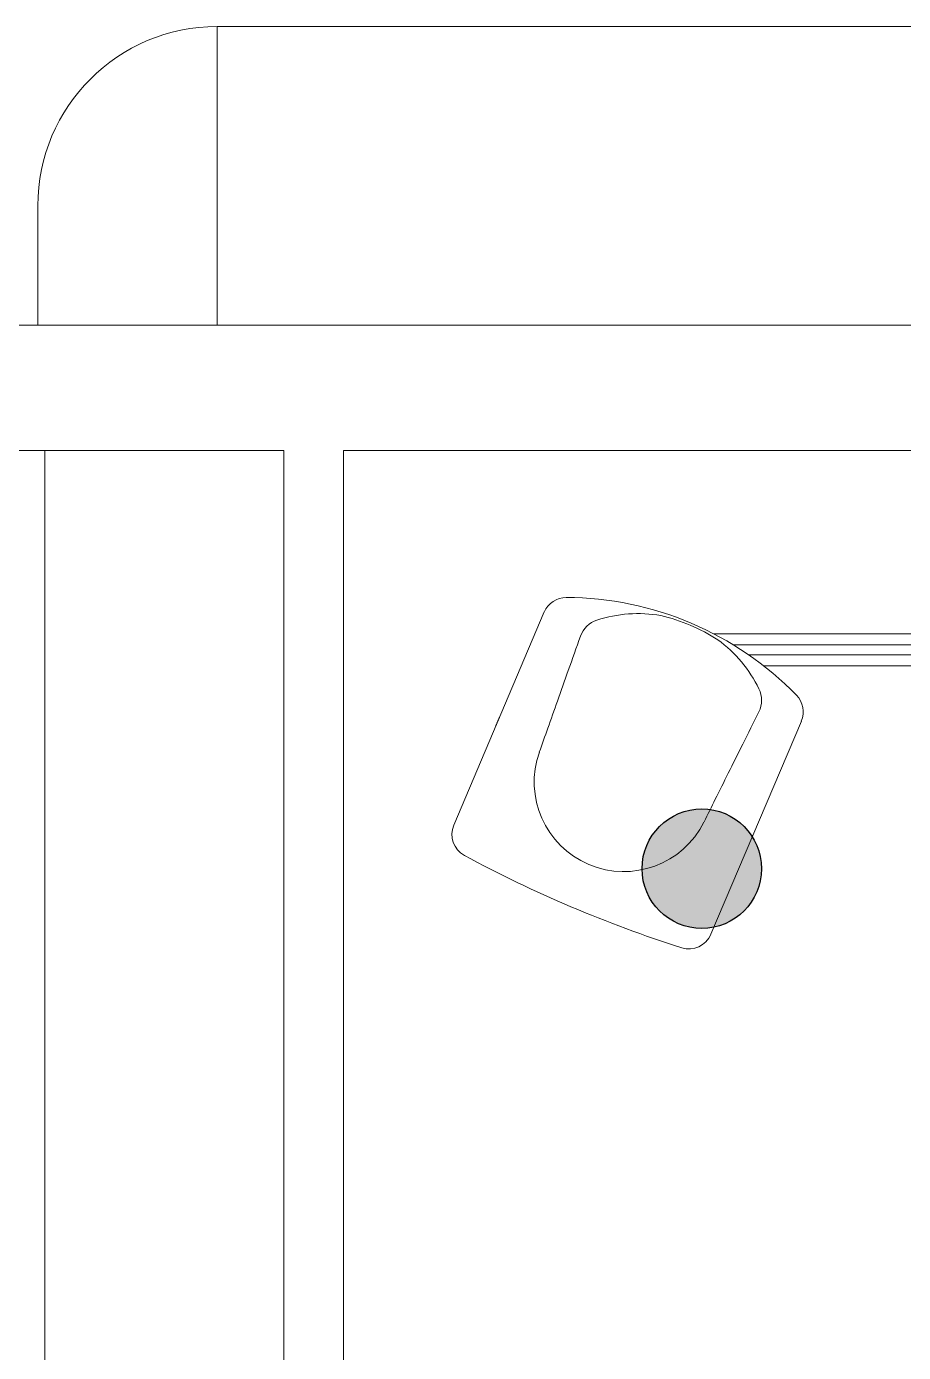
# Model space of a CAD drawing. Header units: metres. Extents: x 11578468 to 47831421, y -58341524 to -14256839.
# Drawn here: x 23844835 to 23846304, y -29084152 to -29081932 of the extents above; entities that cross this region are included whole.
import ezdxf

# ---------------------------------------------------------------- set-up
doc = ezdxf.new("R2010")
doc.units = ezdxf.units.M
doc.header["$LTSCALE"] = 50
doc.header["$MEASUREMENT"] = 0
doc.layers.get('0').update_dxf_attribs({"linetype": 'CONTINUOUS'})
doc.layers.add('ha', color=8, linetype='CONTINUOUS', lineweight=5)
doc.layers.add('wall', color=3, linetype='CONTINUOUS')

msp = doc.modelspace()

# ---------------------------------------------------------------- hatches: boundary and pattern name
at = {"layer": 'wall', "ltscale": 10}
h = msp.add_hatch(color=1, dxfattribs=at)
h.dxf.hatch_style = 1
h.paths.add_polyline_path([(23846065.9, -29083342.3, 1), (23845865.9, -29083342.3, 1)])

# ---------------------------------------------------------------- linework, layer by layer
msp.add_circle((23845965.9, -29083342.3), 100)
at = {"layer": 'ha'}
for p, q in [((23845154.1, -29082432.3), (23845154.1, -29081932.3)), ((23845154.1, -29081932.3), (23847877.7, -29081932.3)), ((23844854.1, -29082432.3), (23844854.1, -29082232.3)), ((23847877.7, -29082432.3), (23844815.9, -29082432.3)), ((23847877.7, -29082432.3), (23845154.1, -29082432.3)), ((23845265.9, -29082642.3), (23844815.9, -29082642.3)), ((23845265.9, -29082642.3), (23844865.9, -29082642.3)), ((23844865.9, -29082642.3), (23844865.9, -29088592.3)), ((23845265.9, -29082642.3), (23845265.9, -29085692.3)), ((23845265.9, -29082642.3), (23845265.9, -29088592.3)), ((23845265.9, -29088592.3), (23845265.9, -29082642.3)), ((23845365.9, -29082642.3), (23845365.9, -29085592.3)), ((23847477.7, -29082642.3), (23845365.9, -29082642.3)), ((23845550.6, -29083269.5), (23845702.1, -29082912.5)), ((23845986.2, -29082949.1), (23846985.5, -29082949.1)), ((23846973.9, -29082967.4), (23846018.6, -29082967.4)), ((23846726.9, -29082984.4), (23846044.7, -29082984.4)), ((23846660.9, -29083002.6), (23846069.5, -29083002.6)), ((23846132.6, -29083095.3), (23845981.1, -29083452.2))]:
    msp.add_line(p, q, dxfattribs=at)
msp.add_arc((23845154.1, -29082232.3), 300, 90, 180, dxfattribs=at)
for centre, major_axis, start_param, end_param in [((23845738.9, -29082928.2), (-28.3, -28.3), 3.926034, 5.096361), ((23845736.2, -29083430.5), (-383.5, -383.5), 3.129187, 3.921943), ((23845859.3, -29083140.8), (-159.5, -159.5), 3.758531, 4.237682), ((23845822.9, -29083226.3), (-223.9, 223.9), 4.931336, 5.261387), ((23845803.6, -29082967.3), (-30.6, 30.6), 5.808719, 6.728091), ((23845859.2, -29083140.8), (-159.5, 159.5), 4.384245, 4.863395), ((23846022.7, -29083060.3), (-30.6, -30.6), 1.893836, 2.813207), ((23846095.7, -29083079.6), (-28.3, -28.3), 1.954769, 3.125097), ((23845835.3, -29083197.1), (-106.1, -106.1), -1.125128, 1.893073), ((23845587.4, -29083285.1), (-28.3, -28.3), -1.186824, 0.286236), ((23846576.3, -29081451.3), (-1501.5, 1501.5), 1.861532, 2.048005), ((23845944.2, -29083436.6), (-28.3, -28.3), 0.481709, 1.954769)]:
    msp.add_ellipse(centre, major_axis=major_axis, ratio=1, start_param=start_param, end_param=end_param, dxfattribs=at)
for points, knots in [([(23845762.8, -29082952.8), (23845755.9, -29082972.1), (23845743.1, -29083008.3), (23845724.8, -29083059.8), (23845708.7, -29083105.3), (23845698.6, -29083133.8), (23845693.8, -29083147.1)], [0, 0, 0, 0, 68.626498, 129.641678, 183.841932, 231.31563, 231.31563, 231.31563, 231.31563]), ([(23845620.4, -29083104.8), (23845621.3, -29083102.1), (23845623.2, -29083096.7), (23845625.8, -29083091.6), (23845627.1, -29083089)], [0, 0, 0, 0, 9.665258, 19.331666, 19.331666, 19.331666, 19.331666]), ([(23845969.6, -29083264.1), (23845975.9, -29083251.4), (23845989.4, -29083224.3), (23846011, -29083180.8), (23846035.3, -29083132), (23846052.4, -29083097.7), (23846061.4, -29083079.6)], [0, 0, 0, 0, 47.690633, 102.195027, 163.378696, 231.31563, 231.31563, 231.31563, 231.31563])]:
    msp.add_open_spline(points, degree=3, knots=knots, dxfattribs=at)

doc.saveas('drawing.dxf')
